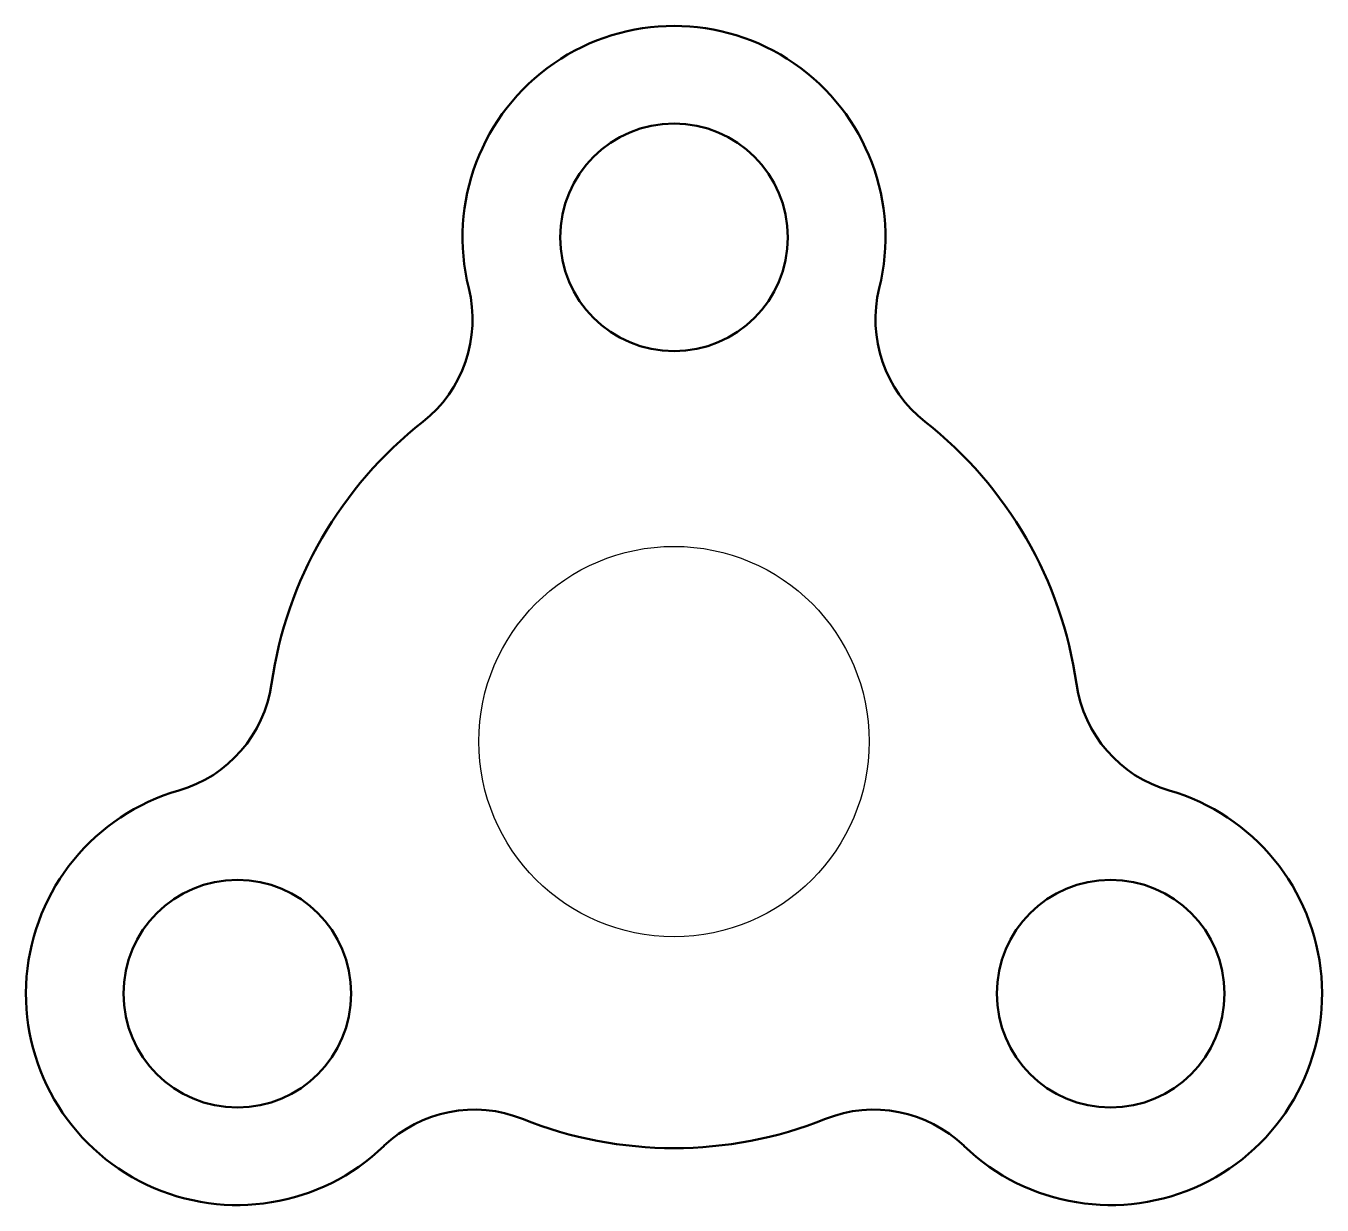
# Model space of a CAD drawing. Header units: millimetres. Extents: x -80 to 80, y -57 to 88.
import ezdxf

# ---------------------------------------------------------------- set-up
doc = ezdxf.new("R2010")
doc.units = ezdxf.units.MM
doc.layers.add('Object', color=7, linetype='Continuous', lineweight=50)

msp = doc.modelspace()

# ---------------------------------------------------------------- linework, layer by layer
msp.add_circle((0, 0), 24)
at = {"layer": 'Object'}
for centre in [(0, 62), (-53.69, -31), (53.69, -31)]:
    msp.add_circle(centre, 14, dxfattribs=at)
for centre, radius, start, end in [((0, 62), 26, 346.0899, 193.9101), ((-40.77, 51.9), 16, 308.1485, 13.9101), ((40.77, 51.9), 16, 166.0899, 231.8515), ((0, 0), 50, 128.1485, 171.8515), ((0, 0), 50, 8.1485, 51.8515), ((-65.33, 9.35), 16, 286.0899, 351.8515), ((65.33, 9.35), 16, 188.1485, 253.9101), ((-53.69, -31), 26, 106.0899, 313.9101), ((53.69, -31), 26, 226.0899, 73.9101), ((-24.57, -61.26), 16, 68.1485, 133.9101), ((24.57, -61.26), 16, 46.0899, 111.8515), ((0, 0), 50, 248.1485, 291.8515)]:
    msp.add_arc(centre, radius, start, end, dxfattribs=at)

doc.saveas('drawing.dxf')
